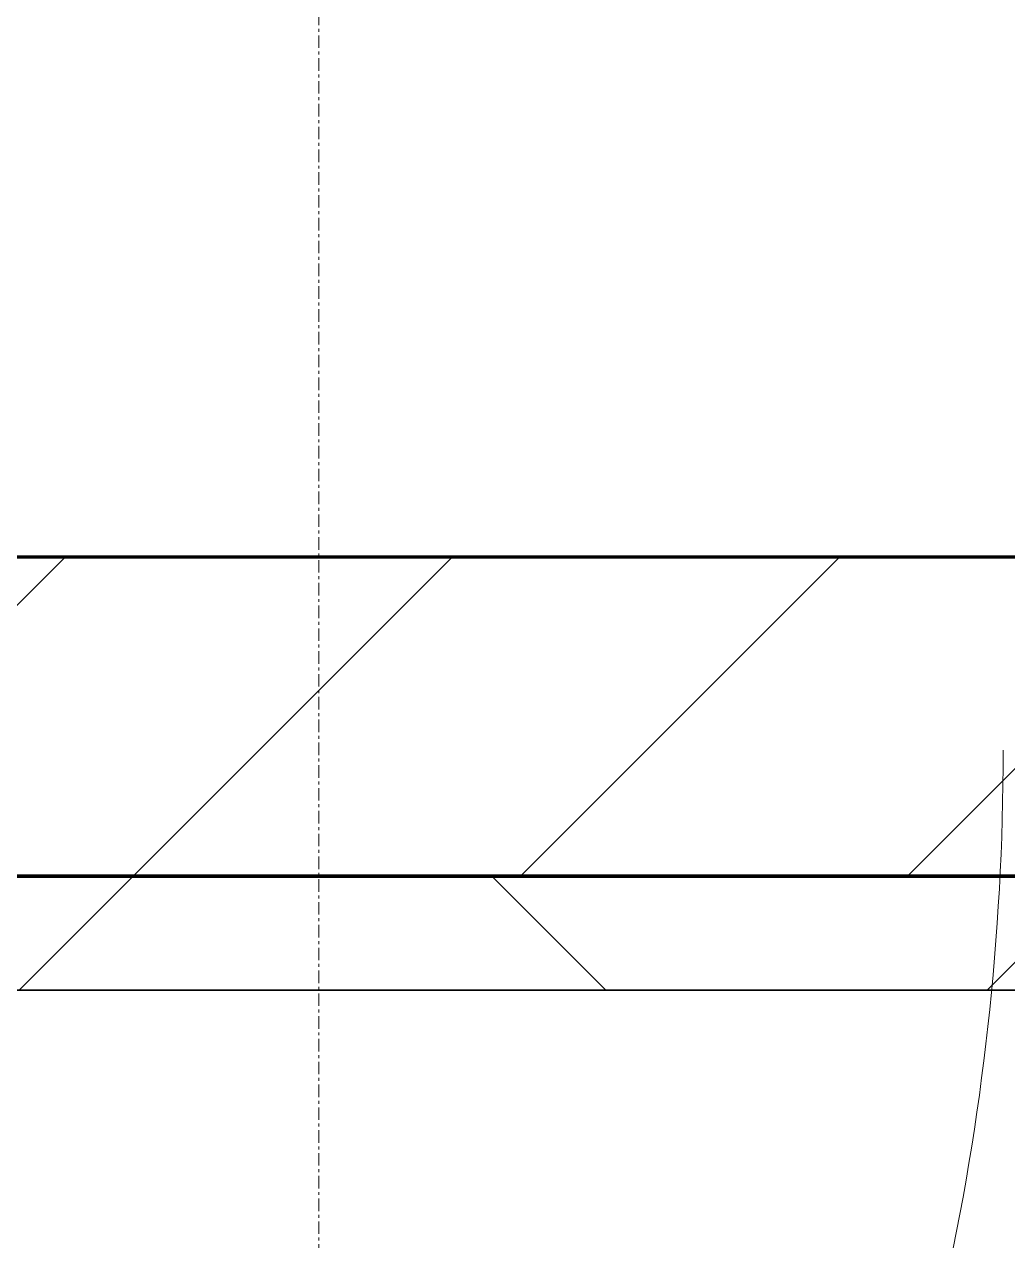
# Model space of a CAD drawing. Header units: millimetres. Extents: x -726012 to -647389, y -20772 to 18805.
# Drawn here: x -722011 to -721580, y 8459 to 8992 of the extents above; entities that cross this region are included whole.
import ezdxf
from ezdxf.xclip import XClip

# ---------------------------------------------------------------- set-up
doc = ezdxf.new("R2010")
doc.units = ezdxf.units.MM
doc.header["$XCLIPFRAME"] = 0
doc.linetypes.add('DPA_Grid _ Level 100', pattern=[10, 5.5, -1.6, 1.3, -1.6])
for name, color, linetype, lineweight in [('A-DOOR-E', 2, 'Continuous', 25), ('A-DOOR-OPNG', 2, 'Continuous', 9), ('A-GLAZ-CURT', 2, 'Continuous', 9), ('A-WALL', 5, 'Continuous', 35), ('A-WALL-FNSH', 2, 'Continuous', 35), ('A-WALL-PATT', 1, 'Continuous', 35), ('S-GRID', 251, 'Continuous', 9)]:
    doc.layers.add(name, color=color, linetype=linetype, lineweight=lineweight)
doc.layers.add('A11_ALU.SOLID SHEET', color=2, linetype='Continuous')

# ---------------------------------------------------------------- blocks, each defined once
blk = doc.blocks.new('DPA_AC-SG-PI - A1_1200x1300 mm-9660120-4233-01 ENLARGED MULTI-PURPOSE LEVEL - REFLECTED CEILING PLAN - SHEET 4')
at = {"layer": 'A-DOOR-OPNG'}
blk.add_arc((-500, -14.8), 1100, 334.74419, 0, dxfattribs=at)
blk = doc.blocks.new('PPLS-PP19_Custom Tile Pattern - Custom Tile Pattern-V250-4233-01 ENLARGED MULTI-PURPOSE LEVEL - REFLECTED CEILING PLAN - SHEET 4')
at = {"layer": 'A-GLAZ-CURT'}
for p, q in [((-300, 0), (300, 0)), ((300, 0), (-300, 0)), ((230.06, 0), (300, 0)), ((-300, -50), (300, -50)), ((300, -50), (-300, -50))]:
    blk.add_line(p, q, dxfattribs=at)
for points, knots in [([(300, 0), (286.53, 0), (254.22, 0), (207.11, 0), (177.41, 0), (159.34, 0), (158.33, 0), (158.3, 0)], [-285.253232, -285.253232, -285.253232, -285.253232, -244.693688, -187.987675, -143.776725, -129.632772, -123.352749, -123.352749, -123.352749, -123.352749]), ([(200.84, 0), (204.01, 0), (208.96, 0), (213.9, 0), (241.96, 0), (266.73, 0), (281.71, 0), (291.71, 0), (296.52, 0), (297.86, 0), (298.09, 0)], [-7575.738696, -7575.738696, -7575.738696, -7575.738696, -7289.299508, -7042.621073, -6582.165592, -6068.460911, -5766.029927, -5566.724884, -5280.360606, -5199.253518, -5199.253518, -5199.253518, -5199.253518]), ([(300, 0), (288.22, 0), (262, 0), (230.43, 0), (219.94, 0), (219.02, 0)], [-12528.858583, -12528.858583, -12528.858583, -12528.858583, -11905.454923, -11162.864862, -10856.732305, -10856.732305, -10856.732305, -10856.732305]), ([(284.76, 0), (284.76, 0), (285.09, 0), (287.47, 0), (293.59, 0), (297.76, 0), (300, 0)], [-4110.630118, -4110.630118, -4110.630118, -4110.630118, -4053.389046, -3959.664717, -3862.421465, -3746.95702, -3746.95702, -3746.95702, -3746.95702])]:
    blk.add_open_spline(points, degree=3, knots=knots, dxfattribs=at)
blk = doc.blocks.new('PPLS-PP19_Custom Tile Pattern - Custom Tile Pattern-V251-4233-01 ENLARGED MULTI-PURPOSE LEVEL - REFLECTED CEILING PLAN - SHEET 4')
at = {"layer": 'A-GLAZ-CURT'}
for p, q in [((-300, 0), (283.18, 0)), ((283.18, 0), (-300, 0)), ((-293.07, 0), (-275.75, 0)), ((-275.75, 0), (-293.07, 0)), ((-222.32, 0), (-205, 0)), ((-205, 0), (-222.32, 0)), ((-300, -50), (283.18, -50)), ((283.18, -50), (-300, -50))]:
    blk.add_line(p, q, dxfattribs=at)
at = {"layer": 'A-GLAZ-CURT', "flags": 128}
for points in [[(-300, 0), (-291.56, 0), (-283.3, 0), (-275.2, 0), (-267.26, 0), (-259.45, 0), (-251.77, 0), (-244.2, 0), (-236.74, 0), (-229.36, 0), (-222.06, 0), (-214.83, 0), (-207.71, 0), (-200.76, 0), (-194.02, 0), (-187.54, 0), (-181.38, 0), (-175.58, 0), (-170.25, 0), (-165.64, 0), (-162.01, 0), (-159.53, 0), (-157.46, 0), (-154.52, 0), (-149.42, 0), (-141.84, 0), (-132.81, 0), (-126.55, 0)], [(-125.17, 0), (-128.55, 0), (-134.16, 0), (-140.03, 0), (-145.5, 0), (-150.63, 0), (-155.53, 0), (-160.27, 0), (-164.95, 0), (-169.65, 0), (-174.47, 0), (-179.49, 0), (-184.81, 0), (-190.44, 0), (-196.37, 0), (-202.58, 0), (-209.04, 0), (-215.73, 0), (-222.63, 0), (-229.72, 0), (-236.97, 0), (-244.39, 0), (-251.96, 0), (-259.67, 0), (-267.51, 0), (-275.48, 0), (-283.55, 0), (-291.73, 0), (-300, 0)]]:
    blk.add_lwpolyline(points, dxfattribs=at)
at = {"layer": 'A-GLAZ-CURT'}
for points in [[(-300, 0), (-287.55, 0), (-275.31, 0), (-263.64, 0)], [(-263.99, 0), (-264.61, 0), (-265.08, 0), (-265.4, 0)], [(-126.73, 0), (-126.16, 0), (-125.63, 0), (-125.15, 0)], [(-63.63, 0), (-61.63, 0), (-59.69, 0), (-58.33, 0)], [(-39.84, 0), (-39.08, 0), (-38.11, 0), (-37.36, 0)], [(24.49, 0), (25.23, 0), (25.72, 0), (26.04, 0)], [(80.35, 0), (79.57, 0), (78.27, 0), (76.63, 0)], [(79.34, 0), (81.22, 0), (82.78, 0), (83.66, 0)], [(84.06, 0), (83.48, 0), (82.41, 0), (81.72, 0)]]:
    blk.add_open_spline(points, degree=3, dxfattribs=at)
for points, knots in [([(-263.47, 0), (-270, 0), (-281.89, 0), (-294.48, 0), (-300, 0)], [-14107.298249, -14107.298249, -14107.298249, -14107.298249, -13729.592194, -13439.944408, -13439.944408, -13439.944408, -13439.944408]), ([(-137.88, 0), (-140.56, 0), (-147.66, 0), (-147.69, 0), (-158.72, 0), (-174.02, 0), (-185.59, 0), (-209.77, 0), (-232.01, 0), (-255.22, 0), (-261.2, 0), (-263.31, 0), (-263.55, 0)], [-3187.727384, -3187.727384, -3187.727384, -3187.727384, -2919.378265, -2477.344047, -2237.412286, -2029.680487, -1755.085331, -1400.429864, -858.079193, -543.655514, -208.940337, -162.463876, -162.463876, -162.463876, -162.463876]), ([(-263.47, 0), (-260.81, 0), (-226.98, 0), (-174.61, 0), (-129.95, 0), (-110.8, 0), (-99.5, 0), (-91.46, 0)], [-4654.44115, -4654.44115, -4654.44115, -4654.44115, -4502.809032, -2700.551212, -1002.059161, -460.363443, 0, 0, 0, 0]), ([(-72.93, 0), (-75.51, 0), (-91.45, 0), (-134.08, 0), (-197.57, 0), (-245.42, 0), (-262.92, 0)], [-19442.345229, -19442.345229, -19442.345229, -19442.345229, -18935.241197, -17136.203329, -15131.813646, -14117.930795, -14117.930795, -14117.930795, -14117.930795]), ([(-258.6, 0), (-257.91, 0), (-254.26, 0), (-241.25, 0), (-225.99, 0), (-213.1, 0), (-200.2, 0), (-185.8, 0), (-171.77, 0), (-158.7, 0), (-157.22, 0)], [-5722.54675, -5722.54675, -5722.54675, -5722.54675, -5657.471696, -5413.335975, -5017.494783, -4832.723979, -4666.091899, -4349.945572, -4000.813434, -3840.635403, -3840.635403, -3840.635403, -3840.635403]), ([(-133.82, 0), (-135.51, 0), (-137.8, 0), (-149.31, 0), (-162.01, 0), (-177.91, 0), (-199.46, 0), (-216.65, 0), (-231.26, 0), (-233.46, 0), (-234, 0)], [-2731.647847, -2731.647847, -2731.647847, -2731.647847, -2418.507304, -2308.929706, -2113.765672, -1763.376603, -1422.553702, -978.033455, -846.069444, -682.911962, -682.911962, -682.911962, -682.911962]), ([(-233.49, 0), (-233.44, 0), (-232.38, 0), (-230.74, 0), (-225.3, 0), (-223.63, 0)], [-455.274641, -455.274641, -455.274641, -455.274641, -440.605512, -119.536984, 0, 0, 0, 0]), ([(-223.63, 0), (-219.39, 0), (-206.17, 0), (-188.58, 0), (-169.02, 0), (-152.12, 0), (-136.84, 0), (-129.54, 0), (-127.42, 0), (-127.37, 0)], [-5463.295695, -5463.295695, -5463.295695, -5463.295695, -5161.076232, -4739.070012, -4465.409639, -4149.119819, -3839.893365, -3647.167523, -3642.19713, -3642.19713, -3642.19713, -3642.19713]), ([(-152.35, 0), (-151.03, 0), (-147.71, 0), (-143.57, 0), (-138.62, 0)], [-3494.978217, -3494.978217, -3494.978217, -3494.978217, -3371.022232, -3227.460399, -3227.460399, -3227.460399, -3227.460399]), ([(-118.78, 0), (-121.86, 0), (-126.28, 0), (-136.96, 0), (-147.46, 0), (-150.03, 0), (-150.57, 0)], [-5938.474035, -5938.474035, -5938.474035, -5938.474035, -5700.061948, -5508.838257, -5298.784692, -5196.16478, -5196.16478, -5196.16478, -5196.16478]), ([(-150.34, 0), (-150.07, 0), (-147.75, 0), (-142.89, 0), (-132.34, 0), (-126.87, 0)], [-4948.728362, -4948.728362, -4948.728362, -4948.728362, -4883.323924, -4440.880425, -4105.396459, -4105.396459, -4105.396459, -4105.396459]), ([(-26.75, 0), (-27.82, 0), (-36.18, 0), (-53.55, 0), (-78.2, 0), (-110.94, 0), (-130.52, 0), (-147.74, 0), (-149.07, 0)], [-8718.362214, -8718.362214, -8718.362214, -8718.362214, -8532.293389, -8073.216054, -7508.296369, -7004.680444, -6449.282163, -6277.220794, -6277.220794, -6277.220794, -6277.220794]), ([(-148.23, 0), (-146.94, 0), (-140.15, 0), (-137.28, 0), (-133.96, 0), (-129, 0), (-126.85, 0)], [-6162.058746, -6162.058746, -6162.058746, -6162.058746, -6017.569127, -5560.701257, -5364.112219, -5237.971489, -5237.971489, -5237.971489, -5237.971489]), ([(-86.16, 0), (-91.37, 0), (-104.13, 0), (-122.65, 0), (-139.03, 0), (-146.11, 0), (-146.95, 0)], [-1681.3698, -1681.3698, -1681.3698, -1681.3698, -1374.161226, -945.742622, -741.901385, -489.130243, -489.130243, -489.130243, -489.130243]), ([(-146.69, 0), (-146.59, 0), (-145.49, 0), (-137.33, 0), (-130.9, 0), (-127.78, 0)], [-420.34245, -420.34245, -420.34245, -420.34245, -406.956646, -290.263673, -70.057075, -70.057075, -70.057075, -70.057075]), ([(-127.41, 0), (-131.63, 0), (-133.16, 0), (-134.09, 0), (-134.15, 0)], [-8540.990293, -8540.990293, -8540.990293, -8540.990293, -8266.114998, -8246.473386, -8246.473386, -8246.473386, -8246.473386]), ([(-134.15, 0), (-133.32, 0), (-130.31, 0), (-117.33, 0), (-92.04, 0), (-74.02, 0), (-62.74, 0), (-60.36, 0), (-59.97, 0)], [-7657.439573, -7657.439573, -7657.439573, -7657.439573, -7293.749979, -6839.55839, -6236.997189, -5713.340575, -5140.470607, -5006.787413, -5006.787413, -5006.787413, -5006.787413]), ([(-120.13, 0), (-120.14, 0), (-120.24, 0), (-121.3, 0), (-129.25, 0), (-133.82, 0)], [-2933.992132, -2933.992132, -2933.992132, -2933.992132, -2920.575025, -2840.280255, -2731.647847, -2731.647847, -2731.647847, -2731.647847]), ([(-113.43, 0), (-113.44, 0), (-113.96, 0), (-119.73, 0), (-125.22, 0), (-126.68, 0), (-126.9, 0)], [-328.499627, -328.499627, -328.499627, -328.499627, -282.672656, -98.539552, -24.539552, -10.706589, -10.706589, -10.706589, -10.706589]), ([(-126.71, 0), (-125.42, 0), (-124.09, 0), (-123.43, 0), (-123.28, 0)], [-3620.876342, -3620.876342, -3620.876342, -3620.876342, -3488.92562, -3439.852845, -3439.852845, -3439.852845, -3439.852845]), ([(-126.5, 0), (-122.44, 0), (-108.71, 0), (-86.68, 0), (-66.95, 0), (-59.67, 0), (-58.42, 0)], [-5231.017328, -5231.017328, -5231.017328, -5231.017328, -4994.692869, -4542.524482, -4008.285538, -3886.733555, -3886.733555, -3886.733555, -3886.733555]), ([(-125.75, 0), (-125.28, 0), (-120.38, 0), (-107.3, 0), (-90.42, 0), (-75.26, 0), (-68.41, 0), (-65.12, 0), (-63.63, 0)], [-4082.700899, -4082.700899, -4082.700899, -4082.700899, -4054.690705, -3793.097032, -3402.597032, -3144.956779, -3050.982048, -2969.237017, -2969.237017, -2969.237017, -2969.237017]), ([(-125.15, 0), (-124.93, 0), (-121.96, 0), (-113.01, 0), (-98.9, 0), (-85.29, 0), (-71.67, 0), (-65.93, 0), (-65.07, 0)], [-3362.7396, -3362.7396, -3362.7396, -3362.7396, -3342.215224, -3074.362186, -2902.289527, -2605.247022, -2322.099534, -2241.8264, -2241.8264, -2241.8264, -2241.8264]), ([(-122.08, 0), (-122.01, 0), (-121.69, 0), (-121.2, 0), (-120.88, 0)], [-3136.336417, -3136.336417, -3136.336417, -3136.336417, -3110.304437, -3035.164275, -3035.164275, -3035.164275, -3035.164275]), ([(-58.72, 0), (-59.58, 0), (-65.71, 0), (-81.23, 0), (-99.51, 0), (-114.02, 0), (-117.28, 0), (-118.78, 0)], [-1113.463882, -1113.463882, -1113.463882, -1113.463882, -1060.00838, -740.068933, -229.489605, -116.330425, 0, 0, 0, 0]), ([(-117.74, 0), (-117.19, 0), (-114.78, 0), (-113.43, 0), (-113.43, 0)], [-821.249067, -821.249067, -821.249067, -821.249067, -394.672656, -330.879064, -330.879064, -330.879064, -330.879064]), ([(-36.62, 0), (-36.62, 0), (-40.35, 0), (-44.32, 0), (-58.97, 0), (-85.2, 0), (-107.61, 0), (-116.56, 0), (-117.56, 0)], [-4069.478503, -4069.478503, -4069.478503, -4069.478503, -3858.647035, -3538.256648, -2842.901703, -2193.204658, -1433.981041, -985.49888, -985.49888, -985.49888, -985.49888]), ([(-115.82, 0), (-114.96, 0), (-110.41, 0), (-96.78, 0), (-71.33, 0), (-42.53, 0), (-12.78, 0), (4.23, 0), (9.43, 0), (10.04, 0)], [-5724.064692, -5724.064692, -5724.064692, -5724.064692, -5430.283136, -5103.229623, -4799.173296, -4065.652676, -3589.737505, -3285.047089, -3066.359526, -3066.359526, -3066.359526, -3066.359526]), ([(-58.47, 0), (-63.04, 0), (-75.85, 0), (-94, 0), (-112.01, 0), (-114.94, 0), (-115.63, 0)], [-1453.379458, -1453.379458, -1453.379458, -1453.379458, -1208.454564, -789.402658, -501.969187, -243.577221, -243.577221, -243.577221, -243.577221]), ([(-91.46, 0), (-90.09, 0), (-84.7, 0), (-77.43, 0), (-72.73, 0), (-72.64, 0), (-72.64, 0)], [-19832.387487, -19832.387487, -19832.387487, -19832.387487, -19753.885894, -19541.04734, -19478.625389, -19471.062469, -19471.062469, -19471.062469, -19471.062469]), ([(-63.96, 0), (-64.13, 0), (-72.5, 0), (-80.63, 0), (-86.16, 0)], [-2171.769325, -2171.769325, -2171.769325, -2171.769325, -2007.031671, -1681.3698, -1681.3698, -1681.3698, -1681.3698]), ([(-59.38, 0), (-62.07, 0), (-71.8, 0), (-77.83, 0), (-82.66, 0), (-83.28, 0), (-83.28, 0)], [-2144.571912, -2144.571912, -2144.571912, -2144.571912, -2006.592567, -1646.621388, -1424.436217, -1393.971743, -1393.971743, -1393.971743, -1393.971743]), ([(-83.28, 0), (-83.28, 0), (-82.91, 0), (-76.14, 0), (-62.97, 0), (-48.14, 0), (-36.49, 0), (-33.57, 0), (-29.94, 0), (-28.57, 0)], [-1393.4169, -1393.4169, -1393.4169, -1393.4169, -1353.722004, -1274.333717, -1073.56893, -651.549973, -296.515819, -83.513472, 0, 0, 0, 0]), ([(-66.39, 0), (-66.39, 0), (-64.39, 0), (-61.5, 0), (-59.27, 0)], [-2493.31794, -2493.31794, -2493.31794, -2493.31794, -2315.303971, -1998.57939, -1998.57939, -1998.57939, -1998.57939]), ([(-58.49, 0), (-62.46, 0), (-65.96, 0), (-66.37, 0), (-66.38, 0)], [-2830.621332, -2830.621332, -2830.621332, -2830.621332, -2542.574734, -2498.224237, -2498.224237, -2498.224237, -2498.224237]), ([(-58.53, 0), (-57.41, 0), (-49.53, 0), (-34.42, 0), (-29.82, 0), (-29.19, 0)], [-1963.979036, -1963.979036, -1963.979036, -1963.979036, -1809.437387, -963.711516, -666.19313, -666.19313, -666.19313, -666.19313]), ([(31.18, 0), (25.97, 0), (11.99, 0), (-16.92, 0), (-42.17, 0), (-56.38, 0), (-58.46, 0)], [-4496.803627, -4496.803627, -4496.803627, -4496.803627, -4222.080604, -3745.412743, -2981.410125, -2831.320802, -2831.320802, -2831.320802, -2831.320802]), ([(-36.33, 0), (-36.43, 0), (-37.27, 0), (-45.02, 0), (-46.04, 0), (-53.88, 0), (-58.46, 0)], [-1855.773136, -1855.773136, -1855.773136, -1855.773136, -1810.870157, -1672.078046, -1405.135169, -1118.857243, -1118.857243, -1118.857243, -1118.857243]), ([(-29.03, 0), (-33.97, 0), (-43.74, 0), (-53.47, 0), (-58.37, 0)], [-2680.714891, -2680.714891, -2680.714891, -2680.714891, -2413.671296, -2161.752162, -2161.752162, -2161.752162, -2161.752162]), ([(9.32, 0), (9.08, 0), (7.65, 0), (2.57, 0), (-12.23, 0), (-25.64, 0), (-40, 0), (-51.76, 0), (-57.92, 0), (-58.02, 0)], [-2922.926651, -2922.926651, -2922.926651, -2922.926651, -2882.788014, -2720.818881, -2518.50168, -2125.455881, -1792.521578, -1466.981642, -1461.463326, -1461.463326, -1461.463326, -1461.463326]), ([(-57.86, 0), (-56.63, 0), (-54.37, 0), (-45.2, 0), (-40.79, 0), (-40.46, 0), (-40.44, 0)], [-2845.518808, -2845.518808, -2845.518808, -2845.518808, -2734.127174, -2474.780881, -2410.990208, -2350.645972, -2350.645972, -2350.645972, -2350.645972]), ([(-57.64, 0), (-55.94, 0), (-53.15, 0), (-48.53, 0), (-30.79, 0), (-18.03, 0), (2.5, 0), (8.65, 0), (9.48, 0)], [-3860.98898, -3860.98898, -3860.98898, -3860.98898, -3689.699207, -3546.54457, -3315.260113, -2864.387349, -2439.246196, -2366.412601, -2366.412601, -2366.412601, -2366.412601]), ([(-57.51, 0), (-57.39, 0), (-56.45, 0), (-54.23, 0), (-46.33, 0), (-42.62, 0), (-41.76, 0)], [-4712.270506, -4712.270506, -4712.270506, -4712.270506, -4680.891996, -4469.85053, -4321.566175, -4270.495146, -4270.495146, -4270.495146, -4270.495146]), ([(-51.83, 0), (-51.83, 0), (-51.78, 0), (-47.4, 0), (-46.01, 0), (-40.22, 0), (-36.78, 0)], [-632.814994, -632.814994, -632.814994, -632.814994, -627.965721, -508.377888, -260.442412, 0, 0, 0, 0]), ([(76.63, 0), (74.8, 0), (67.65, 0), (53.52, 0), (37, 0), (24.07, 0), (12.82, 0), (-2.9, 0), (-20.62, 0), (-32.81, 0), (-44.85, 0), (-51.43, 0), (-51.79, 0)], [-3095.572228, -3095.572228, -3095.572228, -3095.572228, -2950.589685, -2634.532728, -2313.748533, -2106.613311, -1925.670641, -1617.263037, -1290.787923, -1039.307308, -819.71621, -644.910881, -644.910881, -644.910881, -644.910881]), ([(-41.76, 0), (-39.9, 0), (-37.72, 0), (-36.92, 0), (-36.77, 0)], [-4270.495146, -4270.495146, -4270.495146, -4270.495146, -4161.040818, -4106.245333, -4106.245333, -4106.245333, -4106.245333]), ([(-36.78, 0), (-32.43, 0), (-19.22, 0), (8.83, 0), (43.36, 0), (68.05, 0), (77.16, 0), (78.27, 0)], [-6191.144455, -6191.144455, -6191.144455, -6191.144455, -5862.463379, -5340.621928, -4573.028122, -4094.177415, -4022.272938, -4022.272938, -4022.272938, -4022.272938]), ([(-36.29, 0), (-36.29, 0), (-34.66, 0), (-28.88, 0), (-26.95, 0), (-26.54, 0)], [-9150.272121, -9150.272121, -9150.272121, -9150.272121, -9057.163041, -8919.836787, -8834.607043, -8834.607043, -8834.607043, -8834.607043]), ([(30.82, 0), (29.27, 0), (20.14, 0), (3.54, 0), (-16.58, 0), (-34.76, 0), (-36.04, 0)], [-10462.034656, -10462.034656, -10462.034656, -10462.034656, -10363.088938, -9884.23066, -9424.652049, -9182.880979, -9182.880979, -9182.880979, -9182.880979]), ([(-33.34, 0), (-33.34, 0), (-32.93, 0), (-31.16, 0), (-30.52, 0)], [-2415.024266, -2415.024266, -2415.024266, -2415.024266, -2357.633367, -2323.618664, -2323.618664, -2323.618664, -2323.618664]), ([(9.85, 0), (6.9, 0), (-2.76, 0), (-17.84, 0), (-30.57, 0), (-31.82, 0), (-32, 0)], [-3484.742868, -3484.742868, -3484.742868, -3484.742868, -3333.063701, -2994.501669, -2698.150104, -2614.070998, -2614.070998, -2614.070998, -2614.070998]), ([(-30.76, 0), (-30.73, 0), (-29.99, 0), (-23.47, 0), (-15.75, 0), (-15.19, 0)], [-54176.191683, -54176.191683, -54176.191683, -54176.191683, -54157.274271, -53749.15266, -53717.791567, -53717.791567, -53717.791567, -53717.791567]), ([(-30.52, 0), (-27.11, 0), (-17.83, 0), (5.99, 0), (22.06, 0), (37.44, 0), (45.92, 0), (57.76, 0), (64.47, 0), (72.74, 0), (75.22, 0), (76.03, 0), (76.21, 0)], [-2323.618664, -2323.618664, -2323.618664, -2323.618664, -2142.497158, -1716.209403, -1206.526904, -1089.329421, -901.315459, -753.071572, -495.328968, -421.953223, -334.951786, -290.452333, -290.452333, -290.452333, -290.452333]), ([(-13, 0), (-14.35, 0), (-17.68, 0), (-25.97, 0), (-29.52, 0), (-30.21, 0)], [-55207.591944, -55207.591944, -55207.591944, -55207.591944, -54789.006179, -54461.685999, -54290.791712, -54290.791712, -54290.791712, -54290.791712]), ([(8.33, 0), (8.19, 0), (7.18, 0), (0.32, 0), (-13.89, 0), (-24.92, 0), (-29.03, 0)], [-3574.286521, -3574.286521, -3574.286521, -3574.286521, -3526.962355, -3285.499107, -2903.012179, -2680.714891, -2680.714891, -2680.714891, -2680.714891]), ([(-28.98, 0), (-28.66, 0), (-27.39, 0), (-24.45, 0), (-22.56, 0)], [-166.548282, -166.548282, -166.548282, -166.548282, -102.06493, 0, 0, 0, 0]), ([(-28.57, 0), (-26.93, 0), (-20.29, 0), (-11.45, 0), (0.58, 0), (7.67, 0), (9.85, 0)], [-5361.429781, -5361.429781, -5361.429781, -5361.429781, -5261.36855, -5050.479954, -4785.90057, -4669.973122, -4669.973122, -4669.973122, -4669.973122]), ([(-22.56, 0), (-20.27, 0), (-17.03, 0), (-11.36, 0), (-7.66, 0), (-6.6, 0), (-6.44, 0)], [-56468.192263, -56468.192263, -56468.192263, -56468.192263, -56344.022017, -56303.229861, -56166.290093, -56124.392176, -56124.392176, -56124.392176, -56124.392176]), ([(-15.19, 0), (-13.07, 0), (-2.77, 0), (7.85, 0), (9.05, 0)], [-461.142613, -461.142613, -461.142613, -461.142613, -429.606584, -425.607381, -425.607381, -425.607381, -425.607381]), ([(-6.54, 0), (-6.73, 0), (-7.2, 0), (-7.6, 0), (-7.79, 0)], [-56009.792147, -56009.792147, -56009.792147, -56009.792147, -55949.290093, -55895.192118, -55895.192118, -55895.192118, -55895.192118]), ([(-2.63, 0), (-2.47, 0), (-1.22, 0), (3.77, 0), (8.92, 0), (9.82, 0)], [-226.825321, -226.825321, -226.825321, -226.825321, -220.269177, -206.416616, -203.590841, -203.590841, -203.590841, -203.590841]), ([(103.09, 0), (101.08, 0), (86.31, 0), (63.34, 0), (35.84, 0), (12, 0), (3.08, 0), (-1.67, 0), (-2.25, 0)], [-375.435014, -375.435014, -375.435014, -375.435014, -369.147452, -330.153101, -307.516438, -285.83788, -246.234814, -234.646884, -234.646884, -234.646884, -234.646884]), ([(24.69, 0), (24.54, 0), (20.99, 0), (15.61, 0), (11.05, 0), (9.8, 0)], [-4368.572414, -4368.572414, -4368.572414, -4368.572414, -4306.476363, -4080.000647, -3786.908272, -3786.908272, -3786.908272, -3786.908272]), ([(9.85, 0), (20.2, 0), (44.44, 0), (88.72, 0), (120.63, 0), (138.28, 0), (138.53, 0)], [-424.723641, -424.723641, -424.723641, -424.723641, -390.253598, -346.313304, -291.370682, -290.5735, -290.5735, -290.5735, -290.5735]), ([(70.61, 0), (66.16, 0), (55.8, 0), (39.61, 0), (27.02, 0), (15.37, 0), (9.89, 0)], [-4647.237329, -4647.237329, -4647.237329, -4647.237329, -4326.416877, -4098.545751, -3766.694881, -3485.427997, -3485.427997, -3485.427997, -3485.427997]), ([(9.89, 0), (12.9, 0), (16.1, 0), (22.91, 0), (31, 0), (39.04, 0), (51.19, 0), (58.74, 0), (61.34, 0), (61.45, 0)], [-2354.358819, -2354.358819, -2354.358819, -2354.358819, -2084.094819, -1956.422387, -1818.904206, -1645.594513, -1443.202566, -1228.752106, -1120.932285, -1120.932285, -1120.932285, -1120.932285]), ([(10.05, 0), (11.7, 0), (17.04, 0), (22.54, 0), (24.49, 0)], [-203.360633, -203.360633, -203.360633, -203.360633, -198.214427, -187.717507, -187.717507, -187.717507, -187.717507]), ([(10.05, 0), (11.37, 0), (15.56, 0), (21.24, 0), (24.62, 0), (24.72, 0), (24.72, 0)], [-4666.429624, -4666.429624, -4666.429624, -4666.429624, -4596.498881, -4445.288762, -4384.376941, -4376.041937, -4376.041937, -4376.041937, -4376.041937]), ([(18.16, 0), (19.15, 0), (24.25, 0), (25.66, 0), (26.12, 0)], [-5700.113719, -5700.113719, -5700.113719, -5700.113719, -5554.232259, -5302.431367, -5302.431367, -5302.431367, -5302.431367]), ([(78.21, 0), (76.72, 0), (72.14, 0), (62.26, 0), (51.85, 0), (43.81, 0), (29.53, 0), (20.67, 0), (18.85, 0), (18.16, 0)], [-7026.358596, -7026.358596, -7026.358596, -7026.358596, -6924.452779, -6738.82075, -6548.303034, -6314.283804, -6135.05769, -5972.647715, -5832.674503, -5832.674503, -5832.674503, -5832.674503]), ([(27.44, 0), (27.9, 0), (29.54, 0), (38.07, 0), (53.39, 0), (69.88, 0), (76.88, 0), (78.22, 0)], [-5037.309798, -5037.309798, -5037.309798, -5037.309798, -4887.603822, -4705.298446, -4353.683244, -3960.84581, -3851.502818, -3851.502818, -3851.502818, -3851.502818]), ([(27.89, 0), (29.09, 0), (33.4, 0), (48.37, 0), (64.04, 0), (74.64, 0), (78.1, 0)], [-147.777612, -147.777612, -147.777612, -147.777612, -135.792042, -118.513713, -97.899267, -87.867769, -87.867769, -87.867769, -87.867769]), ([(53.18, 0), (53.06, 0), (52.22, 0), (44.99, 0), (36.46, 0), (30.82, 0)], [-622.740158, -622.740158, -622.740158, -622.740158, -566.066452, -360.610861, 0, 0, 0, 0]), ([(136.44, 0), (121.66, 0), (86.93, 0), (51.16, 0), (31.18, 0)], [-106.750556, -106.750556, -106.750556, -106.750556, -59.610984, 0, 0, 0, 0]), ([(146.31, 0), (144.65, 0), (133.85, 0), (109.77, 0), (76.86, 0), (57.82, 0), (46.51, 0), (41.18, 0), (36.02, 0), (35.54, 0), (35.54, 0)], [-469.576156, -469.576156, -469.576156, -469.576156, -458.593899, -401.860199, -357.622665, -341.267687, -334.000314, -326.15566, -319.318397, -317.489778, -317.489778, -317.489778, -317.489778]), ([(36.29, 0), (37.77, 0), (48.82, 0), (64.79, 0), (95.91, 0), (124.45, 0), (132.42, 0), (134.6, 0)], [-314.598523, -314.598523, -314.598523, -314.598523, -305.899624, -287.17622, -249.500363, -194.761443, -152.241002, -152.241002, -152.241002, -152.241002]), ([(61.47, 0), (61.47, 0), (61.21, 0), (54.61, 0), (53.71, 0), (53.56, 0)], [-1113.311073, -1113.311073, -1113.311073, -1113.311073, -1096.402191, -891.204116, -747.28819, -747.28819, -747.28819, -747.28819]), ([(76.22, 0), (75.58, 0), (73.64, 0), (71.05, 0), (70.61, 0)], [-193.634889, -193.634889, -193.634889, -193.634889, -31.537676, 0, 0, 0, 0]), ([(78.18, 0), (86.47, 0), (103.15, 0), (116.36, 0), (128.63, 0), (128.95, 0)], [-87.7843, -87.7843, -87.7843, -87.7843, -63.759246, -39.050993, -35.895543, -35.895543, -35.895543, -35.895543]), ([(78.48, 0), (79.51, 0), (84.95, 0), (86.01, 0), (92.51, 0), (94.33, 0)], [-3844.262741, -3844.262741, -3844.262741, -3844.262741, -3759.045785, -3336.541051, -2783.776468, -2783.776468, -2783.776468, -2783.776468]), ([(114.39, 0), (114.2, 0), (112.08, 0), (105.42, 0), (92.38, 0), (86.52, 0), (79.99, 0), (78.52, 0)], [-8148.58938, -8148.58938, -8148.58938, -8148.58938, -8105.191388, -7723.759874, -7531.75727, -7135.649961, -7033.519254, -7033.519254, -7033.519254, -7033.519254]), ([(94.4, 0), (94.4, 0), (94.64, 0), (99.11, 0), (108.97, 0), (120.79, 0), (139.94, 0), (163.31, 0), (185.23, 0), (193.62, 0), (194.69, 0), (194.79, 0)], [-2348.345796, -2348.345796, -2348.345796, -2348.345796, -2310.419338, -2233.599744, -2052.234781, -1843.028543, -1530.39897, -1095.004608, -529.74427, -295.064701, -265.121568, -265.121568, -265.121568, -265.121568]), ([(129.02, 0), (129.02, 0), (124.41, 0), (122.35, 0), (114.96, 0), (108.04, 0), (103.09, 0)], [-35.386604, -35.386604, -35.386604, -35.386604, -31.430235, -22.807238, -15.488593, 0, 0, 0, 0]), ([(146.23, 0), (144.78, 0), (140.7, 0), (134.04, 0), (126.24, 0), (118.6, 0), (114.23, 0), (111.98, 0), (105.66, 0), (105.23, 0), (105.23, 0)], [-9949.856506, -9949.856506, -9949.856506, -9949.856506, -9847.788484, -9677.714971, -9567.007022, -9453.21225, -9220.200448, -9012.77275, -8966.157302, -8929.495943, -8929.495943, -8929.495943, -8929.495943]), ([(105.26, 0), (105.52, 0), (111.01, 0), (112.65, 0), (113.59, 0)], [-8920.561005, -8920.561005, -8920.561005, -8920.561005, -8814.835624, -8577.462505, -8577.462505, -8577.462505, -8577.462505]), ([(128.58, 0), (128.8, 0), (130.16, 0), (139.26, 0), (152.67, 0), (161.24, 0), (162.19, 0), (162.75, 0)], [-633.326174, -633.326174, -633.326174, -633.326174, -627.736123, -618.981161, -602.094757, -592.980799, -581.414464, -581.414464, -581.414464, -581.414464])]:
    blk.add_open_spline(points, degree=3, knots=knots, dxfattribs=at)
blk = doc.blocks.new('*U885')
at = {"layer": 'A-GLAZ-CURT', "rotation": 180}
for name, p in [('PPLS-PP19_Custom Tile Pattern - Custom Tile Pattern-V251-4233-01 ENLARGED MULTI-PURPOSE LEVEL - REFLECTED CEILING PLAN - SHEET 4', (-45600, 16110.41)), ('PPLS-PP19_Custom Tile Pattern - Custom Tile Pattern-V250-4233-01 ENLARGED MULTI-PURPOSE LEVEL - REFLECTED CEILING PLAN - SHEET 4', (-45000, 16110.41))]:
    blk.add_blockref(name, p, dxfattribs=at)
blk = doc.blocks.new('*U1287')
blk.add_lwpolyline([(21173.36, -580), (28210, -580), (28210, -6849.96), (45954.15, -6849.96), (45954.15, 600), (82995.06, 600), (83086.47, 650), (90052, 650), (90392, 990), (103159.16, 990), (103159.16, 4990), (21173.36, 4990), (21173.36, 3485.45), (21203.36, 3485.45), (21203.36, 925.54), (21173.36, 925.54), (21173.36, -580)])
blk = doc.blocks.new('*U1069')
at = {"layer": 'S-GRID', "linetype": 'DPA_Grid _ Level 100'}
blk.add_line((-45600, -12746.5), (-45600, 25446.83), dxfattribs=at)

msp = doc.modelspace()

# ---------------------------------------------------------------- hatches: boundary and pattern name
at = {"layer": 'A-WALL-PATT', "lineweight": 9}
h = msp.add_hatch(dxfattribs=at)
h.set_pattern_fill('FP_2', color=256, style=0, pattern_type=2)
h.set_pattern_definition([(45, (0, 0), (-84.852814, 84.852814), [])])
h.paths.add_polyline_path([(-653287.78, 8619.02), (-652194.48, 8619.02), (-652194.48, 8759.02), (-722165.55, 8759.02), (-722165.55, 8619.02), (-719625.62, 8619.02), (-719676.02, 8641.53), (-719679.79, 8639.36), (-719684.96, 8639.36), (-719691.03, 8644.02), (-719692.03, 8648.69), (-719757.37, 8677.88), (-719739.02, 8718.97), (-719515.31, 8619.02), (-716025.62, 8619.02), (-716076.02, 8641.53), (-716079.79, 8639.36), (-716084.96, 8639.36), (-716091.03, 8644.02), (-716092.03, 8648.69), (-716157.37, 8677.88), (-716139.02, 8718.97), (-715915.31, 8619.02), (-712425.62, 8619.02), (-712476.02, 8641.53), (-712479.79, 8639.36), (-712484.96, 8639.36), (-712491.03, 8644.02), (-712492.03, 8648.69), (-712557.37, 8677.88), (-712539.02, 8718.97), (-712315.31, 8619.02), (-708825.62, 8619.02), (-708876.02, 8641.53), (-708879.79, 8639.36), (-708884.96, 8639.36), (-708891.03, 8644.02), (-708892.03, 8648.69), (-708957.37, 8677.88), (-708939.02, 8718.97), (-708715.31, 8619.02), (-705225.62, 8619.02), (-705276.02, 8641.53), (-705279.79, 8639.36), (-705284.96, 8639.36), (-705291.03, 8644.02), (-705292.03, 8648.69), (-705357.37, 8677.88), (-705339.02, 8718.97), (-705115.31, 8619.02), (-701625.62, 8619.02), (-701676.02, 8641.53), (-701679.79, 8639.36), (-701684.96, 8639.36), (-701691.03, 8644.02), (-701692.03, 8648.69), (-701757.37, 8677.88), (-701739.02, 8718.97), (-701515.31, 8619.02), (-698025.62, 8619.02), (-698076.02, 8641.53), (-698079.79, 8639.36), (-698084.96, 8639.36), (-698091.03, 8644.02), (-698092.03, 8648.69), (-698157.37, 8677.88), (-698139.02, 8718.97), (-697915.31, 8619.02), (-694425.62, 8619.02), (-694476.02, 8641.53), (-694479.79, 8639.36), (-694484.96, 8639.36), (-694491.03, 8644.02), (-694492.03, 8648.69), (-694557.37, 8677.88), (-694539.02, 8718.97), (-694315.31, 8619.02), (-690825.62, 8619.02), (-690876.02, 8641.53), (-690879.79, 8639.36), (-690884.96, 8639.36), (-690891.03, 8644.02), (-690892.03, 8648.69), (-690957.37, 8677.88), (-690939.02, 8718.97), (-690715.31, 8619.02), (-687225.62, 8619.02), (-687276.02, 8641.53), (-687279.79, 8639.36), (-687284.96, 8639.36), (-687291.03, 8644.02), (-687292.03, 8648.69), (-687357.37, 8677.88), (-687339.02, 8718.97), (-687115.31, 8619.02), (-683626.8, 8619.54), (-683676.02, 8641.53), (-683679.79, 8639.36), (-683684.96, 8639.36), (-683691.03, 8644.02), (-683692.03, 8648.69), (-683757.37, 8677.88), (-683739.02, 8718.97), (-683515.31, 8619.02), (-680025.62, 8619.02), (-680076.02, 8641.53), (-680079.79, 8639.36), (-680084.96, 8639.36), (-680091.03, 8644.02), (-680092.03, 8648.69), (-680157.37, 8677.88), (-680139.02, 8718.97), (-679915.31, 8619.02), (-676425.62, 8619.02), (-676476.02, 8641.53), (-676479.79, 8639.36), (-676484.96, 8639.36), (-676491.03, 8644.02), (-676492.03, 8648.69), (-676557.37, 8677.88), (-676539.02, 8718.97), (-676315.31, 8619.02), (-672825.62, 8619.02), (-672876.02, 8641.53), (-672879.79, 8639.36), (-672884.96, 8639.36), (-672891.03, 8644.02), (-672892.03, 8648.69), (-672957.37, 8677.88), (-672939.02, 8718.97), (-672715.31, 8619.02), (-669225.62, 8619.02), (-669276.02, 8641.53), (-669279.79, 8639.36), (-669284.96, 8639.36), (-669291.03, 8644.02), (-669292.03, 8648.69), (-669357.37, 8677.88), (-669339.02, 8718.97), (-669115.31, 8619.02), (-665625.62, 8619.02), (-665676.02, 8641.53), (-665679.79, 8639.36), (-665684.96, 8639.36), (-665691.03, 8644.02), (-665692.03, 8648.69), (-665757.37, 8677.88), (-665739.02, 8718.97), (-665515.31, 8619.02), (-662025.62, 8619.02), (-662076.02, 8641.53), (-662079.79, 8639.36), (-662084.96, 8639.36), (-662091.03, 8644.02), (-662092.03, 8648.69), (-662157.37, 8677.88), (-662139.02, 8718.97), (-661915.31, 8619.02), (-658425.62, 8619.02), (-658476.02, 8641.53), (-658480.95, 8639.36), (-658484.96, 8639.36), (-658491.03, 8644.02), (-658492.03, 8648.69), (-658557.37, 8677.88), (-658539.02, 8718.97), (-658315.31, 8619.02), (-654825.62, 8619.02), (-654876.02, 8641.53), (-654879.79, 8639.36), (-654884.96, 8639.36), (-654891.03, 8644.02), (-654892.03, 8648.69), (-654957.37, 8677.88), (-654939.02, 8718.97), (-654715.31, 8619.02), (-653356.11, 8619.02)])
h = msp.add_hatch(dxfattribs=at)
h.set_pattern_fill('FP_3', color=256, style=0, pattern_type=2)
h.set_pattern_definition([(45, (0, 0), (-212.13203, 212.13203), []), (135, (0, 0), (-212.13203, -212.13203), [])])
h.paths.add_polyline_path([(-652194.48, 8569.02), (-652194.48, 8619.02), (-654715.31, 8619.02), (-654603.39, 8569.02), (-652262.82, 8569.02)])
h.paths.add_polyline_path([(-655132.72, 8569.02), (-654713.71, 8569.02), (-654825.62, 8619.02), (-658315.31, 8619.02), (-658203.39, 8569.02), (-655201.05, 8569.02)])
h.paths.add_polyline_path([(-658344.29, 8569.02), (-658313.71, 8569.02), (-658425.62, 8619.02), (-661915.31, 8619.02), (-661803.39, 8569.02), (-658412.62, 8569.02)])
h.paths.add_polyline_path([(-662444.15, 8569.02), (-661913.71, 8569.02), (-662025.62, 8619.02), (-665515.31, 8619.02), (-665403.39, 8569.02), (-662512.48, 8569.02)])
h.paths.add_polyline_path([(-665782.37, 8569.02), (-665513.71, 8569.02), (-665625.62, 8619.02), (-669115.31, 8619.02), (-669003.39, 8569.02), (-665860.71, 8569.02)])
h.paths.add_polyline_path([(-670712.22, 8569.02), (-669113.71, 8569.02), (-669225.62, 8619.02), (-672715.31, 8619.02), (-672603.39, 8569.02), (-670780.55, 8569.02)])
h.paths.add_polyline_path([(-672967.14, 8569.02), (-672713.71, 8569.02), (-672825.62, 8619.02), (-676315.31, 8619.02), (-676203.39, 8569.02), (-672982.37, 8569.02)])
h.paths.add_polyline_path([(-676313.71, 8569.02), (-676425.62, 8619.02), (-679915.31, 8619.02), (-679803.39, 8569.02), (-676315.37, 8569.02)])
h.paths.add_polyline_path([(-679913.71, 8569.02), (-680025.62, 8619.02), (-683515.31, 8619.02), (-683403.39, 8569.02), (-679936.92, 8569.02)])
h.paths.add_polyline_path([(-685676.73, 8569.02), (-683513.71, 8569.02), (-683626.8, 8619.02), (-687115.31, 8619.02), (-687003.39, 8569.02), (-685745.06, 8569.02)])
h.paths.add_polyline_path([(-687113.71, 8569.02), (-687225.62, 8619.02), (-690715.31, 8619.02), (-690603.39, 8569.02), (-687180.02, 8569.02)])
h.paths.add_polyline_path([(-690713.71, 8569.02), (-690825.62, 8619.02), (-694315.31, 8619.02), (-694203.39, 8569.02), (-690733.24, 8569.02)])
h.paths.add_polyline_path([(-700582.37, 8569.02), (-697913.71, 8569.02), (-698025.62, 8619.02), (-701515.31, 8619.02), (-701403.39, 8569.02), (-700709.58, 8569.02)])
h.paths.add_polyline_path([(-694313.71, 8569.02), (-694425.62, 8619.02), (-697915.31, 8619.02), (-697803.39, 8569.02), (-694354.78, 8569.02)])
h.paths.add_polyline_path([(-701513.71, 8569.02), (-701625.62, 8619.02), (-705115.31, 8619.02), (-705003.39, 8569.02), (-701529.55, 8569.02)])
h.paths.add_polyline_path([(-707132.7, 8569.02), (-705113.71, 8569.02), (-705225.62, 8619.02), (-708715.31, 8619.02), (-708603.39, 8569.02), (-707269.37, 8569.02)])
h.paths.add_polyline_path([(-708713.71, 8569.02), (-708825.62, 8619.02), (-712315.31, 8619.02), (-712203.39, 8569.02), (-708772.65, 8569.02)])
h.paths.add_polyline_path([(-712582.37, 8569.02), (-712313.71, 8569.02), (-712425.62, 8619.02), (-715915.31, 8619.02), (-715803.39, 8569.02), (-712599.19, 8569.02)])
h.paths.add_polyline_path([(-721277.24, 8569.02), (-719513.71, 8569.02), (-719625.62, 8619.02), (-722165.55, 8619.02), (-722165.55, 8569.02), (-721345.58, 8569.02)])
h.paths.add_polyline_path([(-717519.03, 8569.02), (-715913.71, 8569.02), (-716025.62, 8619.02), (-719515.31, 8619.02), (-719403.39, 8569.02), (-717587.36, 8569.02)])

# ---------------------------------------------------------------- linework, layer by layer
at = {"layer": 'A-WALL', "color": 7, "lineweight": 70}
for p, q in [((-722165.55, 8759.02), (-721582.37, 8759.02)), ((-721582.37, 8759.02), (-719782.37, 8759.02)), ((-721582.37, 8619.02), (-722165.55, 8619.02)), ((-722165.55, 8619.02), (-721582.37, 8619.02)), ((-719782.37, 8619.02), (-721582.37, 8619.02)), ((-721582.37, 8619.02), (-719782.37, 8619.02))]:
    msp.add_line(p, q, dxfattribs=at)
at = {"layer": 'A-WALL-FNSH', "color": 250}
for p, q in [((-721582.37, 8569.02), (-722165.55, 8569.02)), ((-719782.37, 8569.02), (-721582.37, 8569.02))]:
    msp.add_line(p, q, dxfattribs=at)

# ---------------------------------------------------------------- block references
msp.add_blockref('*U885', (-676282.37, -7541.39))
at = {"layer": 'A-DOOR-E'}
msp.add_blockref('DPA_AC-SG-PI - A1_1200x1300 mm-9660120-4233-01 ENLARGED MULTI-PURPOSE LEVEL - REFLECTED CEILING PLAN - SHEET 4', (-722182.37, 8689.02), dxfattribs=at)

# ---------------------------------------------------------------- next in the draw order: block references
at = {"layer": 'A11_ALU.SOLID SHEET'}
ref = msp.add_blockref('*U1287', (-744682.37, 3579.02), dxfattribs=at)
XClip(ref).set_block_clipping_path([(22516.8245944298, -23612.0000696909), (92487.8891097467, 7199.9972603897)])

# ---------------------------------------------------------------- next in the draw order: block references
msp.add_blockref('*U1069', (-676282.37, -7541.39))

doc.saveas('drawing.dxf')
